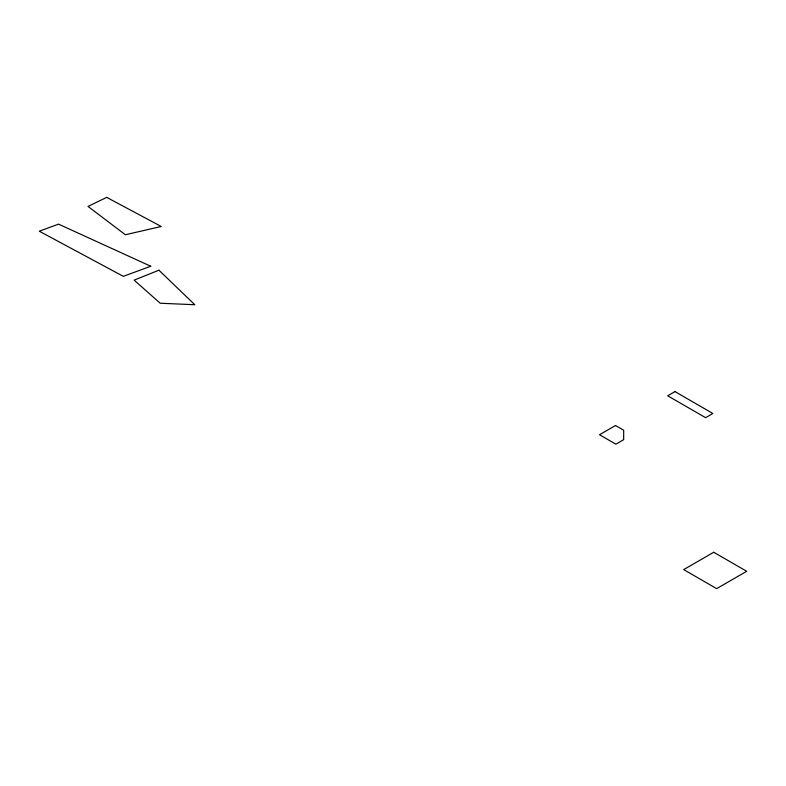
<?xml version="1.0" encoding="UTF-8"?>
<svg xmlns="http://www.w3.org/2000/svg" width="786" height="786" viewBox="0 0 786 786"><rect width="100%" height="100%" fill="white"/><g stroke="black" fill="none" stroke-linecap="round" stroke-linejoin="round"><path stroke-width="1.18" d="M615.507 425.511L599.531 434.737L615.86 444.169L623.671 439.659L623.671 430.227L615.507 425.511M674.968 391.585L667.697 395.79L705.622 417.68L712.892 413.485L674.968 391.585M713.737 552.253L683.682 569.604L716.655 588.635L746.7 571.294L713.737 552.253M106.7 197.365L88.032 206.453L125.367 234.749L161.248 226.496L106.7 197.365M158.929 270.197L134.131 280.14L160.206 303.239L194.81 304.732L158.929 270.197M150.735 266.248L123.314 276.348L39.3 231.212L58.557 224.138L150.735 266.248"/></g></svg>
